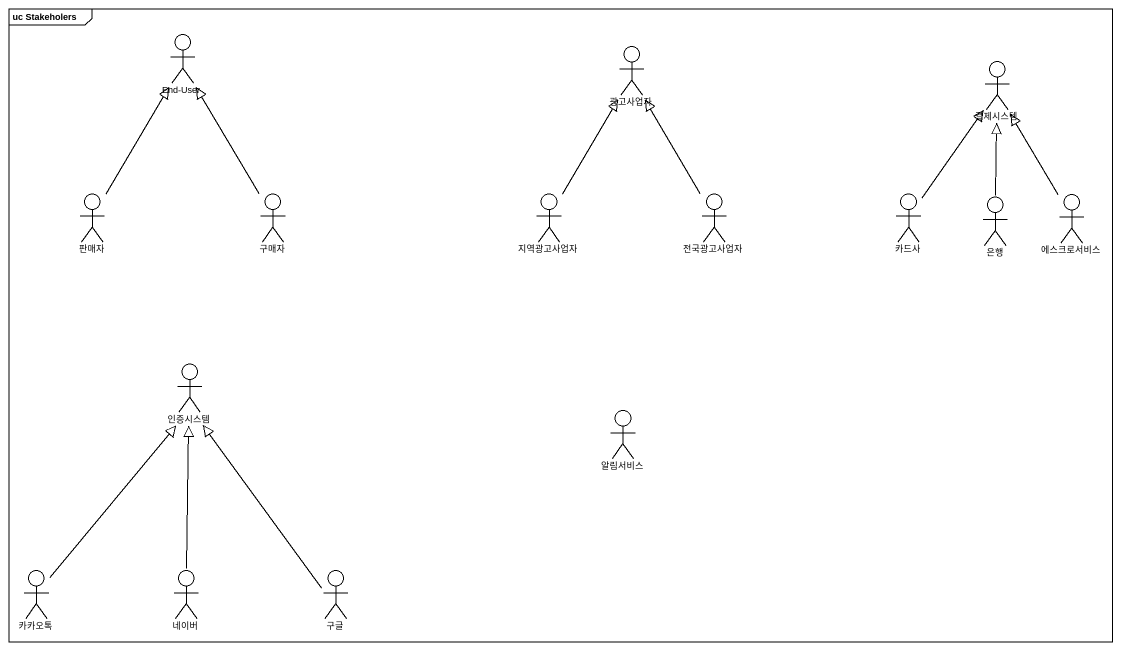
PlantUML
@startuml
mainframe uc Stakeholers
actor "End-User" as End_User
actor 광고사업자
actor 결제시스템
actor 판매자
actor 구매자
actor 지역광고사업자
actor 전국광고사업자
actor 카드사
actor 은행
actor 에스크로서비스
actor 인증시스템
actor 알림서비스
actor 카카오톡
actor 네이버
actor 구글
판매자 -up-|> End_User
구매자 -up-|> End_User
지역광고사업자 -up-|> 광고사업자
전국광고사업자 -up-|> 광고사업자
카드사 -up-|> 결제시스템
은행 -up-|> 결제시스템
에스크로서비스 -up-|> 결제시스템
카카오톡 -up-|> 인증시스템
네이버 -up-|> 인증시스템
구글 -up-|> 인증시스템
@enduml
